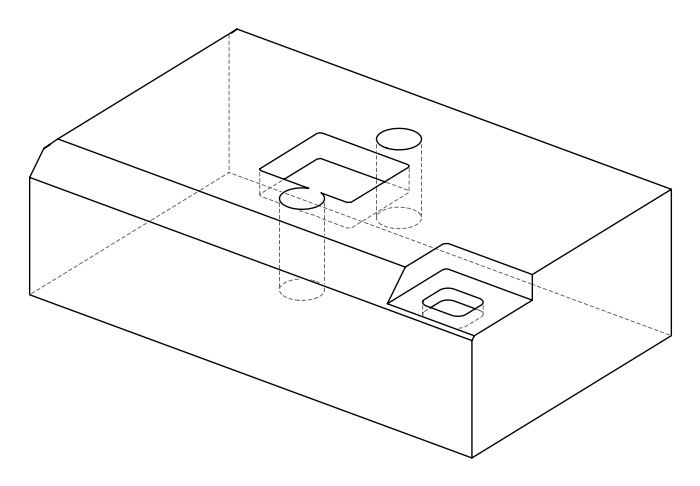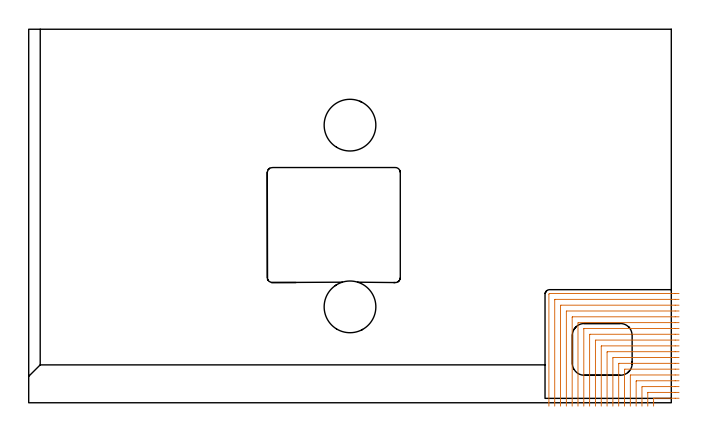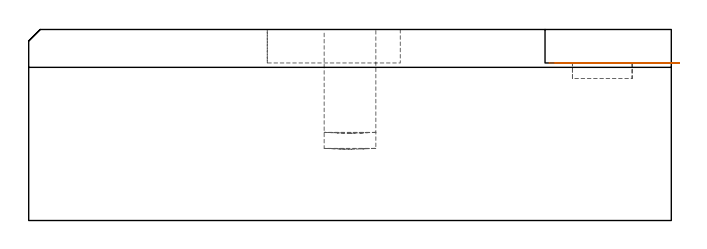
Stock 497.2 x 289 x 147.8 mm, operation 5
(PLAN: 7 operations, 3 tool changes, 196 min)
(1 INDEXABLE_INSERT_DRILL_BLIND_HOLE_FROM_SOLID | STEP1POCKET | NXT0302_035 | 0.38 min | 115821 mm3)
(2 INDEXABLE_INSERT_DRILL_BLIND_HOLE_FROM_SOLID_1 | STEP1POCKET_1 | NXT0302_035 | 0.33 min | 100248 mm3)
(3 AREA_MILL | FG_CHAMFER_SURFACE | UGT0205_001 | 36.92 min | 199825 mm3)
(4 AREA_MILL_1 | FG_CHAMFER_SURFACE_1 | UGT0205_001 | 8.62 min | 10396 mm3)
(5 MILL_CORNER_NOTCH_RECTANGULAR | CORNER_NOTCH_RECTANGULAR | NXT0201_008 | Follow Part, ap 1.5, ae 75% | 74.62 min | 193589 mm3)
(6 MILL_RECTANGULAR_POCKET | POCKET_RECTANGULAR_STRAIGHT | NXT0201_008 | Follow Part, ap 1.5, ae 75% | 73.96 min | 236614 mm3)
(7 MILL_RECTANGULAR_POCKET_1 | POCKET_RECTANGULAR_STRAIGHT_1 | UGT0201_100 | Follow Part, ap 4.5, ae 75% | 1.18 min | 21319 mm3)
(TOOL NXT0302_035 | Index. Insert Drill 40mm [880-D4000L40-05] | D40 PA176 FL200 Z2)
(TOOL UGT0205_001 | Chamfer Mill 20 x 3 x 45 deg. | D20 FL50 Z2)
(TOOL NXT0201_008 | ENDMILL 6mm [2P460-0600-NA 1630] | D6 FL26 Z6)
(TOOL UGT0201_100 | End Mill 18 mm | D18 FL22 Z2)
(OP 5 MILL_CORNER_NOTCH_RECTANGULAR, part 2 of 2)
G0 Z157.8
X503.2 Y3.5
Z121.9
G1 X500.2
X483.795 F500.
G3 X483.5 Y3.205 R0.3
G1 Y0.401
Y-2.599 F250.
G0 Z157.8
X503.2 Y8.
Z121.9
G1 X500.2
X479.295 F500.
G3 X479. Y7.705 R0.3
G1 Y0.401
Y-2.599 F250.
G0 Z157.8
X503.2 Y12.5
Z121.9
G1 X500.2
X474.795 F500.
G3 X474.5 Y12.205 R0.3
G1 Y0.401
Y-2.599 F250.
G0 Z157.8
X503.2 Y17.
Z121.9
G1 X500.2
X470.295 F500.
G3 X470. Y16.705 R0.3
G1 Y0.401
Y-2.599 F250.
G0 Z157.8
X503.2 Y21.5
Z121.9
G1 X500.2
X465.795 F500.
G3 X465.5 Y21.205 R0.3
G1 Y0.401
Y-2.599 F250.
G0 Z157.8
X503.2 Y26.
Z121.9
G1 X500.2
X461.295 F500.
G3 X461. Y25.705 R0.3
G1 Y0.401
Y-2.599 F250.
G0 Z157.8
X503.2 Y30.5
Z121.9
G1 X500.2
X456.796 F500.
G3 X456.5 Y30.204 R0.3
G1 Y0.401
Y-2.599 F250.
G0 Z157.8
X503.2 Y35.
Z121.9
G1 X500.2
X452.296 F500.
G3 X452. Y34.704 R0.3
G1 Y0.401
Y-2.599 F250.
G0 Z157.8
X503.2 Y39.5
Z121.9
G1 X500.2
X447.796 F500.
G3 X447.5 Y39.204 R0.3
G1 Y0.401
Y-2.599 F250.
G0 Z157.8
X503.2 Y44.
Z121.9
G1 X500.2
X443.296 F500.
G3 X443. Y43.704 R0.3
G1 Y0.401
Y-2.599 F250.
G0 Z157.8
X503.2 Y48.5
Z121.9
G1 X500.2
X438.796 F500.
G3 X438.5 Y48.204 R0.3
G1 Y0.401
Y-2.599 F250.
G0 Z157.8
X503.2 Y53.
Z121.9
G1 X500.2
X434.296 F500.
G3 X434. Y52.704 R0.3
G1 Y0.401
Y-2.599 F250.
G0 Z157.8
X503.2 Y57.5
Z121.9
G1 X500.2
X429.797 F500.
G3 X429.5 Y57.203 R0.3
G1 Y0.401
Y-2.599 F250.
G0 Z157.8
X503.2 Y62.
Z121.9
G1 X500.2
X425.297 F500.
G3 X425. Y61.703 R0.3
G1 Y0.401
Y-2.599 F250.
G0 Z157.8
X503.2 Y66.5
Z121.9
G1 X500.2
X420.797 F500.
G3 X420.5 Y66.203 R0.3
G1 Y0.401
Y-2.599 F250.
G0 Z157.8
X503.2 Y71.
Z121.9
G1 X500.2
X416.297 F500.
G3 X416. Y70.703 R0.3
G1 Y0.401
Y-2.599 F250.
G0 Z157.8
X503.2 Y75.5
Z121.9
G1 X500.2
X411.797 F500.
G3 X411.5 Y75.203 R0.3
G1 Y0.401
Y-2.599 F250.
G0 Z157.8
X503.2 Y80.
Z121.9
G1 X500.2
X407.297 F500.
G3 X407. Y79.703 R0.3
G1 Y0.401
Y-2.599 F250.
G0 Z157.8
X503.2 Y84.5
Z121.9
G1 X500.2
X403. F500.
G3 X402.5 Y84. R0.5
G1 Y0.401
Y-2.599 F250.
G0 Z157.8
M5
M2
